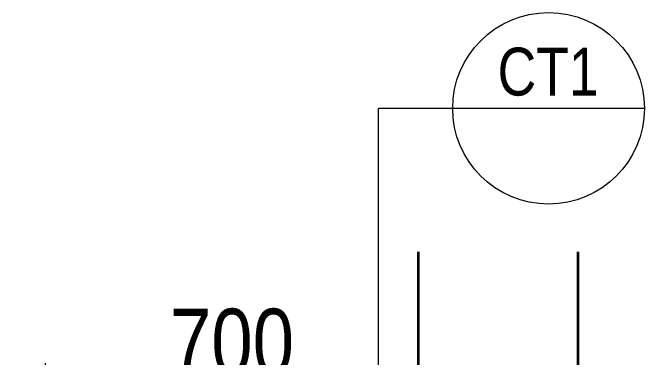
# Model space of a CAD drawing. Header units: millimetres. Extents: x -547695 to 905972, y -1055718 to 167349.
# Drawn here: x -521910 to -520724, y -1024484 to -1023836 of the extents above; entities that cross this region are included whole.
import ezdxf
from ezdxf.enums import TextEntityAlignment as Align

# ---------------------------------------------------------------- set-up
doc = ezdxf.new("R2010")
doc.units = ezdxf.units.MM
doc.linetypes.add('HIDDEN', pattern=[9.525, 6.35, -3.175])
doc.layers.get('DEFPOINTS').update_dxf_attribs({"color": 1, "lineweight": 25})
for name, color, linetype, lineweight in [('A-DIMS', 8, 'Continuous', 9), ('A-HEVY', 111, 'Continuous', 35), ('A-SYMBOLS', 10, 'Continuous', 13)]:
    doc.layers.add(name, color=color, linetype=linetype, lineweight=lineweight)
doc.styles.add('VTK _ Arial_2.5 mm', font='arial.ttf', dxfattribs={"width": 0.8})
doc.styles.add('VTK_Arial', font='arial.ttf', dxfattribs={"width": 0.8})
doc.styles.add('VTK_Arial_2 mm', font='arial.ttf', dxfattribs={"width": 0.8})
doc.dimstyles.new('A-2.5-DIM1', dxfattribs={"dimtxt": 2.5, "dimasz": 1, "dimexe": 1, "dimexo": 0, "dimgap": 0.5, "dimtad": 1, "dimdec": 0, "dimzin": 12, "dimdsep": 46, "dimtxsty": 'VTK_Arial', "dimblk": 'ARCHTICK', "dimcen": 0, "dimdle": 1, "dimclrd": 256, "dimclre": 256, "dimclrt": 7, "dimadec": 1, "dimazin": 3, "dimtfac": 1, "dimtdec": 0, "dimtmove": 0, "dimatfit": 2, "dimfxl": 20, "dimtolj": 1, "dimtzin": 0, "dimlwd": -1, "dimlwe": -1, "dimarcsym": 0})
doc.dimstyles.new('A-2.5-DIM50', dxfattribs={"dimscale": 50, "dimtxt": 2.5, "dimasz": 1, "dimexe": 1, "dimexo": 0, "dimgap": 0.5, "dimtad": 1, "dimdec": 0, "dimzin": 12, "dimdsep": 46, "dimtxsty": 'VTK_Arial', "dimblk": 'ARCHTICK', "dimcen": 0, "dimdle": 1, "dimclrd": 256, "dimclre": 256, "dimclrt": 7, "dimadec": 1, "dimazin": 3, "dimtfac": 1, "dimtdec": 0, "dimtmove": 0, "dimatfit": 2, "dimfxl": 20, "dimtolj": 1, "dimtzin": 0, "dimlwd": -1, "dimlwe": -1, "dimarcsym": 0})

# ---------------------------------------------------------------- blocks, each defined once
blk = doc.blocks.new('_ARCHTICK')
at = {"color": 0, "linetype": 'ByBlock', "const_width": 0.15}
blk.add_lwpolyline([(-0.5, -0.5), (0.5, 0.5)], dxfattribs=at)
blk = doc.blocks.new('*D609')
at = {"layer": 'A-DIMS', "ltscale": 5, "transparency": 16777216}
for p, q in [((-521848, -1024683.7), (-521848, -1024495)), ((-521148, -1024683.7), (-521148, -1024495)), ((-521898, -1024545), (-521098, -1024545))]:
    blk.add_line(p, q, dxfattribs=at)
at = {"layer": 'DEFPOINTS', "color": 0, "transparency": 16777216}
for p in [(-521148, -1024545), (-521848, -1024683.7), (-521148, -1024683.7)]:
    blk.add_point(p, dxfattribs=at)
at = {"layer": 'A-DIMS', "transparency": 16777216, "xscale": 50, "yscale": 50, "zscale": 50, "rotation": 180}
blk.add_blockref('_ARCHTICK', (-521848, -1024545), dxfattribs=at)
at = {"layer": 'A-DIMS', "transparency": 16777216, "xscale": 50, "yscale": 50, "zscale": 50}
blk.add_blockref('_ARCHTICK', (-521148, -1024545), dxfattribs=at)
at = {"layer": 'A-DIMS', "color": 7, "transparency": 16777216, "insert": (-521498, -1024456.2), "char_height": 125, "attachment_point": 5, "style": 'VTK_Arial'}
blk.add_mtext('\\A1;700', dxfattribs=at)
blk = doc.blocks.new('*U706')
blk.add_line((16.651, 0), (4.651, 0))
blk.add_lwpolyline([(4.651, 0), (0, 0)])
at = {"linetype": 'HIDDEN', "ltscale": 50, "const_width": 0.2}
blk.add_lwpolyline([(9.028, -47.882), (-18.603, -47.882, -0.414214), (-23.603, -42.882), (-23.603, -26.663, -0.414214), (-18.603, -21.663), (9.028, -21.663, -0.414214), (14.028, -26.663), (14.028, -42.882, -0.414214)], format="xyb", close=True, dxfattribs=at)
blk.add_circle((10.651, 0), 6)
at = {"color": 7, "width": 0.8}
for tag, height, style, p in [('VIEW-NUMBER', 3, 'VTK _ Arial_2.5 mm', (10.627, 2.303)), ('SHEET-NUMBER', 2.5, 'VTK_Arial_2 mm', (10.641, -2.535))]:
    blk.add_attdef(tag, text='', height=height, dxfattribs=dict(at, style=style)).set_placement(p, align=Align.MIDDLE_CENTER)
blk.add_leader([(0, -21.663), (0, 0)], dimstyle='A-2.5-DIM1')

msp = doc.modelspace()

# ---------------------------------------------------------------- linework, layer by layer
at = {"layer": 'A-HEVY'}
for p, q in [((-521148, -1025352.4), (-521148, -1024286.1)), ((-520848, -1025352.4), (-520848, -1024286.1))]:
    msp.add_line(p, q, dxfattribs=at)

# ---------------------------------------------------------------- block references
at = {"layer": 'A-SYMBOLS'}
ref = msp.add_blockref('*U706', (-521223.1, -1024016), dxfattribs=dict(at, xscale=30, yscale=30, zscale=30))
ref.add_attrib('VIEW-NUMBER', 'CT1', dxfattribs={"layer": '0', "color": 7, "height": 90, "style": 'VTK _ Arial_2.5 mm', "width": 0.8}).set_placement((-520904.3, -1023946.9), align=Align.MIDDLE_CENTER)

# ---------------------------------------------------------------- dimensions: what is measured, and where the dimension line sits
at = {"layer": 'A-DIMS', "ltscale": 5}
dim = msp.add_linear_dim(base=(-521148, -1024545), p1=(-521848, -1024683.7), p2=(-521148, -1024683.7), dimstyle='A-2.5-DIM50', override={"dimpost": '\\X'}, dxfattribs=at)
dim.commit()
dim.dimension.update_dxf_attribs({"geometry": '*D609', "text_midpoint": (-521498, -1024456.2)})

doc.saveas('drawing.dxf')
